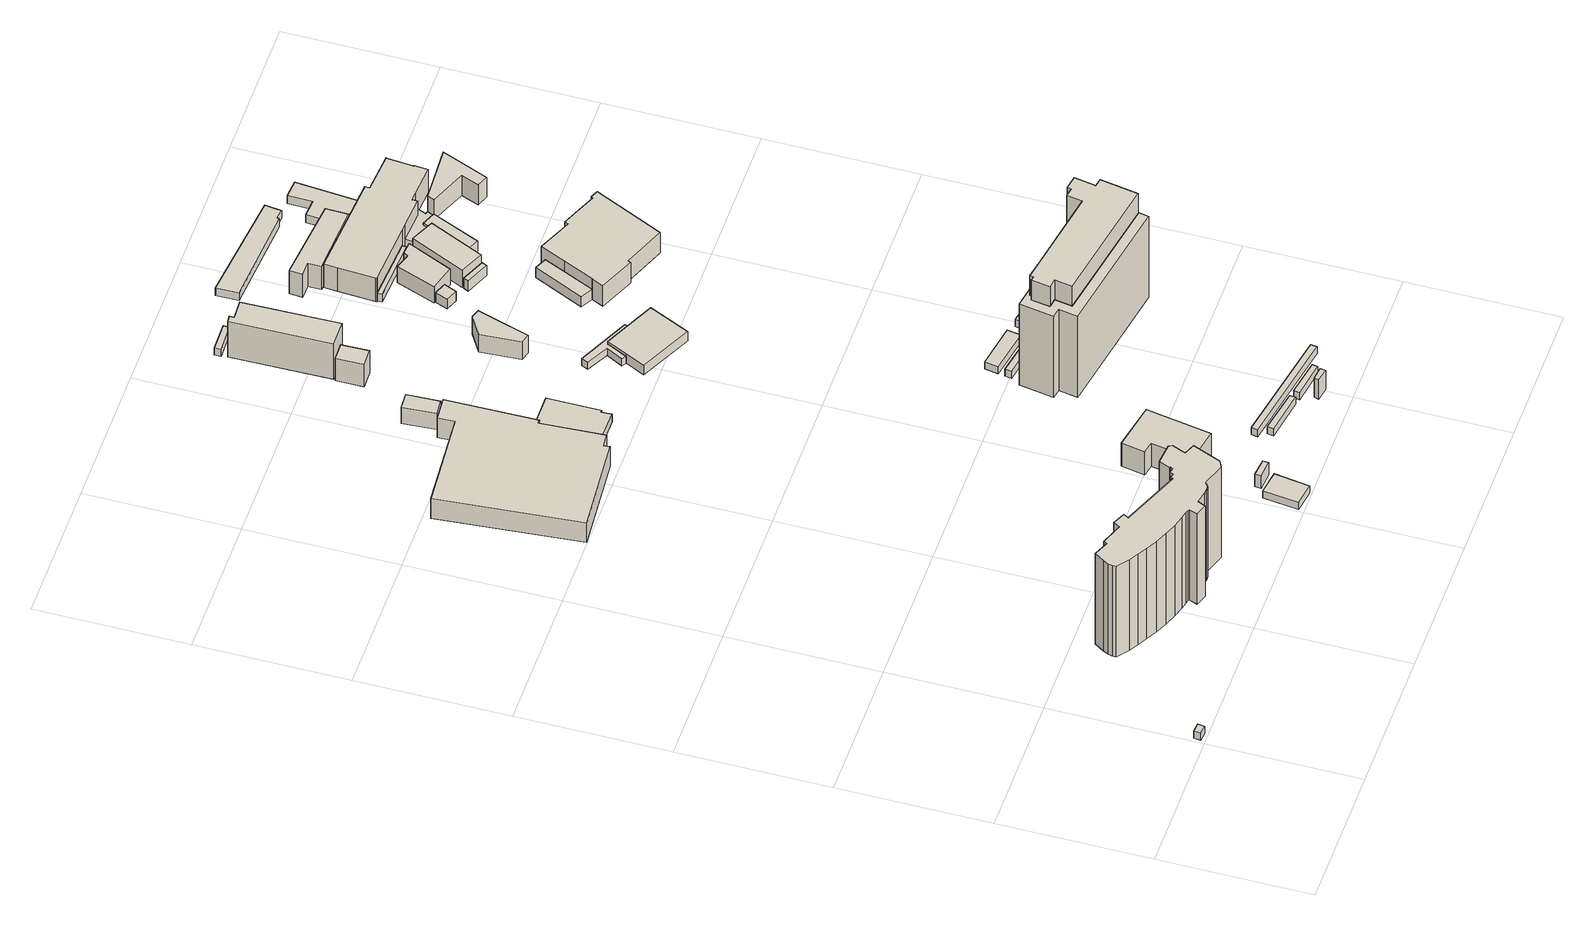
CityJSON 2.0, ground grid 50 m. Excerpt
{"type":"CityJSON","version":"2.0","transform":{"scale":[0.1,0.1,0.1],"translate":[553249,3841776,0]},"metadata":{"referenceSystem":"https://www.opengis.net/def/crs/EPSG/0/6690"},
"CityObjects":{
"building1":{"type":"Building","attributes":{"class":"3001","measuredHeight":3.1,"BuildingDetailAttribute.specifiedBuildingCoverageRate":0.8,"BuildingDetailAttribute.surveyYear":2017,"BuildingRiverFloodingRiskAttribute.description":"1","BuildingRiverFloodingRiskAttribute.rank":"2","BuildingRiverFloodingRiskAttribute.depth":1.82,"BuildingRiverFloodingRiskAttribute.adminType":"1","BuildingRiverFloodingRiskAttribute.scale":"2","BuildingRiverFloodingRiskAttribute.duration":125.63,"BuildingIDAttribute.prefecture":"27","BuildingIDAttribute.city":"27124"},"geometry":[{"type":"Solid","lod":"1","boundaries":[[[[0,1,2,3]],[[2,4,5,3]],[[1,6,4,2]],[[0,7,6,1]],[[3,5,7,0]],[[4,6,7,5]]]]}]},
"building2":{"type":"Building","attributes":{"class":"3002","measuredHeight":38.7,"BuildingDetailAttribute.surveyYear":2017,"BuildingRiverFloodingRiskAttribute.description":"1","BuildingRiverFloodingRiskAttribute.rank":"2","BuildingRiverFloodingRiskAttribute.depth":1.76,"BuildingRiverFloodingRiskAttribute.adminType":"1","BuildingRiverFloodingRiskAttribute.scale":"2","BuildingRiverFloodingRiskAttribute.duration":121.82,"BuildingIDAttribute.prefecture":"27","BuildingIDAttribute.city":"27124"},"geometry":[{"type":"Solid","lod":"1","boundaries":[[[[8,9,10,11,12,13,14,15,16,17,18,19,20,21,22,23,24,25,26,27,28,29,30,31,32,33,34,35,36,37,38,39,40,41,42,43,44,45,46,47,48,49,50,51]],[[50,52,53,51]],[[49,54,52,50]],[[48,55,54,49]],[[47,56,55,48]],[[46,57,56,47]],[[45,58,57,46]],[[44,59,58,45]],[[43,60,59,44]],[[42,61,60,43]],[[41,62,61,42]],[[40,63,62,41]],[[39,64,63,40]],[[38,65,64,39]],[[37,66,65,38]],[[36,67,66,37]],[[35,68,67,36]],[[34,69,68,35]],[[33,70,69,34]],[[32,71,70,33]],[[31,72,71,32]],[[30,73,72,31]],[[29,74,73,30]],[[28,75,74,29]],[[27,76,75,28]],[[26,77,76,27]],[[25,78,77,26]],[[24,79,78,25]],[[23,80,79,24]],[[22,81,80,23]],[[21,82,81,22]],[[20,83,82,21]],[[19,84,83,20]],[[18,85,84,19]],[[17,86,85,18]],[[16,87,86,17]],[[15,88,87,16]],[[14,89,88,15]],[[13,90,89,14]],[[12,91,90,13]],[[11,92,91,12]],[[10,93,92,11]],[[9,94,93,10]],[[8,95,94,9]],[[51,53,95,8]],[[52,54,55,56,57,58,59,60,61,62,63,64,65,66,67,68,69,70,71,72,73,74,75,76,77,78,79,80,81,82,83,84,85,86,87,88,89,90,91,92,93,94,95,53]]]]}]},
"building3":{"type":"Building","attributes":{"計測周辺長":39.16,"1/2500図郭":21,"区名":"鶴見区","町丁目名称":"焼野１丁目","街区番号":8,"class":"3001","usage":"402","storeysAboveGround":1,"BuildingDetailAttribute.buildingRoofEdgeArea":91.79,"BuildingDetailAttribute.buildingStructureType":"610","BuildingDetailAttribute.buildingStructureOrgType":"2","BuildingDetailAttribute.detailedUsage":"1240","BuildingDetailAttribute.specifiedBuildingCoverageRate":0.8,"BuildingDetailAttribute.surveyYear":2017,"BuildingRiverFloodingRiskAttribute.description":"1","BuildingRiverFloodingRiskAttribute.rank":"2","BuildingRiverFloodingRiskAttribute.depth":1.74,"BuildingRiverFloodingRiskAttribute.adminType":"1","BuildingRiverFloodingRiskAttribute.scale":"2","BuildingRiverFloodingRiskAttribute.duration":120.37,"BuildingIDAttribute.prefecture":"27","BuildingIDAttribute.city":"27124"},"geometry":[{"type":"Solid","lod":"1","boundaries":[[[[96,97,98,99]],[[98,100,101,99]],[[97,102,100,98]],[[96,103,102,97]],[[99,101,103,96]],[[100,102,103,101]]]]}]},
"building4":{"type":"Building","attributes":{"class":"3001","measuredHeight":8.4,"BuildingDetailAttribute.surveyYear":2017,"BuildingRiverFloodingRiskAttribute.description":"1","BuildingRiverFloodingRiskAttribute.rank":"2","BuildingRiverFloodingRiskAttribute.depth":2.11,"BuildingRiverFloodingRiskAttribute.adminType":"1","BuildingRiverFloodingRiskAttribute.scale":"2","BuildingRiverFloodingRiskAttribute.duration":142.88,"BuildingIDAttribute.prefecture":"27","BuildingIDAttribute.city":"27124"},"geometry":[{"type":"Solid","lod":"1","boundaries":[[[[104,105,106,107,108,109,110,111,112,113]],[[112,114,115,113]],[[111,116,114,112]],[[110,117,116,111]],[[109,118,117,110]],[[108,119,118,109]],[[107,120,119,108]],[[106,121,120,107]],[[105,122,121,106]],[[104,123,122,105]],[[113,115,123,104]],[[114,116,117,118,119,120,121,122,123,115]]]]}]},
"building5":{"type":"Building","attributes":{"class":"3003","measuredHeight":3.7,"BuildingDetailAttribute.specifiedBuildingCoverageRate":0.8,"BuildingDetailAttribute.surveyYear":2017,"BuildingRiverFloodingRiskAttribute.description":"1","BuildingRiverFloodingRiskAttribute.rank":"2","BuildingRiverFloodingRiskAttribute.depth":1.73,"BuildingRiverFloodingRiskAttribute.adminType":"1","BuildingRiverFloodingRiskAttribute.scale":"2","BuildingRiverFloodingRiskAttribute.duration":119.87,"BuildingIDAttribute.prefecture":"27","BuildingIDAttribute.city":"27124"},"geometry":[{"type":"Solid","lod":"1","boundaries":[[[[124,125,126,127]],[[126,128,129,127]],[[125,130,128,126]],[[124,131,130,125]],[[127,129,131,124]],[[128,130,131,129]]]]}]},
"building6":{"type":"Building","attributes":{"class":"3001","measuredHeight":5.4,"BuildingDetailAttribute.specifiedBuildingCoverageRate":0.8,"BuildingDetailAttribute.surveyYear":2017,"BuildingRiverFloodingRiskAttribute.description":"1","BuildingRiverFloodingRiskAttribute.rank":"2","BuildingRiverFloodingRiskAttribute.depth":1.74,"BuildingRiverFloodingRiskAttribute.adminType":"1","BuildingRiverFloodingRiskAttribute.scale":"2","BuildingRiverFloodingRiskAttribute.duration":120.37,"BuildingIDAttribute.prefecture":"27","BuildingIDAttribute.city":"27124"},"geometry":[{"type":"Solid","lod":"1","boundaries":[[[[132,133,134,135]],[[134,136,137,135]],[[133,138,136,134]],[[132,139,138,133]],[[135,137,139,132]],[[136,138,139,137]]]]}]},
"building7":{"type":"Building","attributes":{"class":"3002","measuredHeight":9.9,"BuildingDetailAttribute.surveyYear":2017,"BuildingRiverFloodingRiskAttribute.description":"1","BuildingRiverFloodingRiskAttribute.rank":"2","BuildingRiverFloodingRiskAttribute.depth":1.73,"BuildingRiverFloodingRiskAttribute.adminType":"1","BuildingRiverFloodingRiskAttribute.scale":"2","BuildingRiverFloodingRiskAttribute.duration":119.87,"BuildingIDAttribute.prefecture":"27","BuildingIDAttribute.city":"27124"},"geometry":[{"type":"Solid","lod":"1","boundaries":[[[[140,141,142,143,144,145]],[[144,146,147,145]],[[143,148,146,144]],[[142,149,148,143]],[[141,150,149,142]],[[140,151,150,141]],[[145,147,151,140]],[[146,148,149,150,151,147]]]]}]},
"building8":{"type":"Building","attributes":{"class":"3001","measuredHeight":3.4,"BuildingDetailAttribute.specifiedBuildingCoverageRate":0.6,"BuildingDetailAttribute.surveyYear":2017,"BuildingRiverFloodingRiskAttribute.description":"1","BuildingRiverFloodingRiskAttribute.rank":"2","BuildingRiverFloodingRiskAttribute.depth":1.92,"BuildingRiverFloodingRiskAttribute.adminType":"1","BuildingRiverFloodingRiskAttribute.scale":"2","BuildingRiverFloodingRiskAttribute.duration":132,"BuildingIDAttribute.prefecture":"27","BuildingIDAttribute.city":"27124"},"geometry":[{"type":"Solid","lod":"1","boundaries":[[[[152,153,154,155,156,157,158,159]],[[158,160,161,159]],[[157,162,160,158]],[[156,163,162,157]],[[155,164,163,156]],[[154,165,164,155]],[[153,166,165,154]],[[152,167,166,153]],[[159,161,167,152]],[[160,162,163,164,165,166,167,161]]]]}]},
"building9":{"type":"Building","attributes":{"計測周辺長":36.56,"1/2500図郭":21,"区名":"鶴見区","町丁目名称":"焼野３丁目","街区番号":1,"class":"3001","usage":"401","measuredHeight":6.9,"storeysAboveGround":2,"BuildingDetailAttribute.buildingRoofEdgeArea":79.02,"BuildingDetailAttribute.buildingStructureType":"601","BuildingDetailAttribute.buildingStructureOrgType":"1","BuildingDetailAttribute.detailedUsage":"1310","BuildingDetailAttribute.specifiedBuildingCoverageRate":0.6,"BuildingDetailAttribute.surveyYear":2017,"BuildingRiverFloodingRiskAttribute.description":"1","BuildingRiverFloodingRiskAttribute.rank":"2","BuildingRiverFloodingRiskAttribute.depth":2.35,"BuildingRiverFloodingRiskAttribute.adminType":"1","BuildingRiverFloodingRiskAttribute.scale":"2","BuildingRiverFloodingRiskAttribute.duration":156.33,"BuildingIDAttribute.prefecture":"27","BuildingIDAttribute.city":"27124"},"geometry":[{"type":"Solid","lod":"1","boundaries":[[[[168,169,170,171]],[[170,172,173,171]],[[169,174,172,170]],[[168,175,174,169]],[[171,173,175,168]],[[172,174,175,173]]]]}]},
"building10":{"type":"Building","attributes":{"class":"3003","BuildingDetailAttribute.specifiedBuildingCoverageRate":0.8,"BuildingDetailAttribute.surveyYear":2017,"BuildingRiverFloodingRiskAttribute.description":"1","BuildingRiverFloodingRiskAttribute.rank":"2","BuildingRiverFloodingRiskAttribute.depth":1.56,"BuildingRiverFloodingRiskAttribute.adminType":"1","BuildingRiverFloodingRiskAttribute.scale":"2","BuildingRiverFloodingRiskAttribute.duration":107.63,"BuildingIDAttribute.prefecture":"27","BuildingIDAttribute.city":"27124"},"geometry":[{"type":"Solid","lod":"1","boundaries":[[[[176,177,178,179]],[[178,180,181,179]],[[177,182,180,178]],[[176,183,182,177]],[[179,181,183,176]],[[180,182,183,181]]]]}]},
"building11":{"type":"Building","attributes":{"class":"3003","BuildingDetailAttribute.specifiedBuildingCoverageRate":0.8,"BuildingDetailAttribute.surveyYear":2017,"BuildingRiverFloodingRiskAttribute.description":"1","BuildingRiverFloodingRiskAttribute.rank":"2","BuildingRiverFloodingRiskAttribute.depth":1.56,"BuildingRiverFloodingRiskAttribute.adminType":"1","BuildingRiverFloodingRiskAttribute.scale":"2","BuildingRiverFloodingRiskAttribute.duration":107.63,"BuildingIDAttribute.prefecture":"27","BuildingIDAttribute.city":"27124"},"geometry":[{"type":"Solid","lod":"1","boundaries":[[[[184,185,186,187]],[[186,188,189,187]],[[185,190,188,186]],[[184,191,190,185]],[[187,189,191,184]],[[188,190,191,189]]]]}]},
"building12":{"type":"Building","attributes":{"class":"3003","measuredHeight":8.2,"BuildingDetailAttribute.specifiedBuildingCoverageRate":0.8,"BuildingDetailAttribute.surveyYear":2017,"BuildingRiverFloodingRiskAttribute.description":"1","BuildingRiverFloodingRiskAttribute.rank":"2","BuildingRiverFloodingRiskAttribute.depth":1.57,"BuildingRiverFloodingRiskAttribute.adminType":"1","BuildingRiverFloodingRiskAttribute.scale":"2","BuildingRiverFloodingRiskAttribute.duration":108.53,"BuildingIDAttribute.prefecture":"27","BuildingIDAttribute.city":"27124"},"geometry":[{"type":"Solid","lod":"1","boundaries":[[[[192,193,194,195]],[[194,196,197,195]],[[193,198,196,194]],[[192,199,198,193]],[[195,197,199,192]],[[196,198,199,197]]]]}]},
"building13":{"type":"Building","attributes":{"class":"3003","BuildingDetailAttribute.specifiedBuildingCoverageRate":0.8,"BuildingDetailAttribute.surveyYear":2017,"BuildingRiverFloodingRiskAttribute.description":"1","BuildingRiverFloodingRiskAttribute.rank":"2","BuildingRiverFloodingRiskAttribute.depth":1.57,"BuildingRiverFloodingRiskAttribute.adminType":"1","BuildingRiverFloodingRiskAttribute.scale":"2","BuildingRiverFloodingRiskAttribute.duration":108.53,"BuildingIDAttribute.prefecture":"27","BuildingIDAttribute.city":"27124"},"geometry":[{"type":"Solid","lod":"1","boundaries":[[[[200,201,202,203]],[[202,204,205,203]],[[201,206,204,202]],[[200,207,206,201]],[[203,205,207,200]],[[204,206,207,205]]]]}]},
"building14":{"type":"Building","attributes":{"計測周辺長":29.15,"1/2500図郭":21,"区名":"鶴見区","町丁目名称":"焼野３丁目","街区番号":2,"class":"3001","usage":"411","measuredHeight":9.5,"storeysAboveGround":3,"BuildingDetailAttribute.buildingRoofEdgeArea":50.07,"BuildingDetailAttribute.buildingStructureType":"601","BuildingDetailAttribute.buildingStructureOrgType":"1","BuildingDetailAttribute.detailedUsage":"1110","BuildingDetailAttribute.specifiedBuildingCoverageRate":0.6,"BuildingDetailAttribute.surveyYear":2017,"BuildingRiverFloodingRiskAttribute.description":"1","BuildingRiverFloodingRiskAttribute.rank":"2","BuildingRiverFloodingRiskAttribute.depth":2.23,"BuildingRiverFloodingRiskAttribute.adminType":"1","BuildingRiverFloodingRiskAttribute.scale":"2","BuildingRiverFloodingRiskAttribute.duration":149.68,"BuildingIDAttribute.prefecture":"27","BuildingIDAttribute.city":"27124"},"geometry":[{"type":"Solid","lod":"1","boundaries":[[[[208,209,210,211]],[[210,212,213,211]],[[209,214,212,210]],[[208,215,214,209]],[[211,213,215,208]],[[212,214,215,213]]]]}]},
"building15":{"type":"Building","attributes":{"class":"3003","BuildingDetailAttribute.specifiedBuildingCoverageRate":0.8,"BuildingDetailAttribute.surveyYear":2017,"BuildingRiverFloodingRiskAttribute.description":"1","BuildingRiverFloodingRiskAttribute.rank":"2","BuildingRiverFloodingRiskAttribute.depth":2.1,"BuildingRiverFloodingRiskAttribute.adminType":"1","BuildingRiverFloodingRiskAttribute.scale":"2","BuildingRiverFloodingRiskAttribute.duration":142.3,"BuildingIDAttribute.prefecture":"27","BuildingIDAttribute.city":"27124"},"geometry":[{"type":"Solid","lod":"1","boundaries":[[[[216,217,218,219]],[[218,220,221,219]],[[217,222,220,218]],[[216,223,222,217]],[[219,221,223,216]],[[220,222,223,221]]]]}]},
"building16":{"type":"Building","attributes":{"class":"3002","measuredHeight":15.1,"BuildingDetailAttribute.specifiedBuildingCoverageRate":0.6,"BuildingDetailAttribute.surveyYear":2017,"BuildingRiverFloodingRiskAttribute.description":"1","BuildingRiverFloodingRiskAttribute.rank":"2","BuildingRiverFloodingRiskAttribute.depth":2.27,"BuildingRiverFloodingRiskAttribute.adminType":"1","BuildingRiverFloodingRiskAttribute.scale":"2","BuildingRiverFloodingRiskAttribute.duration":151.43,"BuildingIDAttribute.prefecture":"27","BuildingIDAttribute.city":"27124"},"geometry":[{"type":"Solid","lod":"1","boundaries":[[[[224,225,226,227,228,229]],[[228,230,231,229]],[[227,232,230,228]],[[226,233,232,227]],[[225,234,233,226]],[[224,235,234,225]],[[229,231,235,224]],[[230,232,233,234,235,231]]]]}]},
"building17":{"type":"Building","attributes":{"class":"3003","BuildingDetailAttribute.specifiedBuildingCoverageRate":0.8,"BuildingDetailAttribute.surveyYear":2017,"BuildingRiverFloodingRiskAttribute.description":"1","BuildingRiverFloodingRiskAttribute.rank":"2","BuildingRiverFloodingRiskAttribute.depth":2.1,"BuildingRiverFloodingRiskAttribute.adminType":"1","BuildingRiverFloodingRiskAttribute.scale":"2","BuildingRiverFloodingRiskAttribute.duration":142.3,"BuildingIDAttribute.prefecture":"27","BuildingIDAttribute.city":"27124"},"geometry":[{"type":"Solid","lod":"1","boundaries":[[[[236,237,238,239]],[[238,240,241,239]],[[237,242,240,238]],[[236,243,242,237]],[[239,241,243,236]],[[240,242,243,241]]]]}]},
"building18":{"type":"Building","attributes":{"class":"3003","BuildingDetailAttribute.specifiedBuildingCoverageRate":0.6,"BuildingDetailAttribute.surveyYear":2017,"BuildingRiverFloodingRiskAttribute.description":"1","BuildingRiverFloodingRiskAttribute.rank":"2","BuildingRiverFloodingRiskAttribute.depth":2.01,"BuildingRiverFloodingRiskAttribute.adminType":"1","BuildingRiverFloodingRiskAttribute.scale":"2","BuildingRiverFloodingRiskAttribute.duration":137.25,"BuildingIDAttribute.prefecture":"27","BuildingIDAttribute.city":"27124"},"geometry":[{"type":"Solid","lod":"1","boundaries":[[[[244,245,246,247,248,249,250,251]],[[250,252,253,251]],[[249,254,252,250]],[[248,255,254,249]],[[247,256,255,248]],[[246,257,256,247]],[[245,258,257,246]],[[244,259,258,245]],[[251,253,259,244]],[[252,254,255,256,257,258,259,253]]]]}]},
"building19":{"type":"Building","attributes":{"class":"3001","BuildingDetailAttribute.specifiedBuildingCoverageRate":0.6,"BuildingDetailAttribute.surveyYear":2017,"BuildingRiverFloodingRiskAttribute.description":"1","BuildingRiverFloodingRiskAttribute.rank":"2","BuildingRiverFloodingRiskAttribute.depth":2.29,"BuildingRiverFloodingRiskAttribute.adminType":"1","BuildingRiverFloodingRiskAttribute.scale":"2","BuildingRiverFloodingRiskAttribute.duration":152.53,"BuildingIDAttribute.prefecture":"27","BuildingIDAttribute.city":"27124"},"geometry":[{"type":"Solid","lod":"1","boundaries":[[[[260,261,262,263]],[[262,264,265,263]],[[261,266,264,262]],[[260,267,266,261]],[[263,265,267,260]],[[264,266,267,265]]]]}]},
"building20":{"type":"Building","attributes":{"計測周辺長":67.5,"1/2500図郭":21,"区名":"鶴見区","町丁目名称":"焼野３丁目","街区番号":1,"class":"3001","usage":"402","measuredHeight":4,"storeysAboveGround":1,"BuildingDetailAttribute.buildingRoofEdgeArea":279.82,"BuildingDetailAttribute.buildingStructureType":"610","BuildingDetailAttribute.buildingStructureOrgType":"2","BuildingDetailAttribute.detailedUsage":"1260","BuildingDetailAttribute.specifiedBuildingCoverageRate":0.6,"BuildingDetailAttribute.surveyYear":2017,"BuildingRiverFloodingRiskAttribute.description":"1","BuildingRiverFloodingRiskAttribute.rank":"2","BuildingRiverFloodingRiskAttribute.depth":1.9,"BuildingRiverFloodingRiskAttribute.adminType":"1","BuildingRiverFloodingRiskAttribute.scale":"2","BuildingRiverFloodingRiskAttribute.duration":130.8,"BuildingIDAttribute.prefecture":"27","BuildingIDAttribute.city":"27124"},"geometry":[{"type":"Solid","lod":"1","boundaries":[[[[268,269,270,271,272,273]],[[272,274,275,273]],[[271,276,274,272]],[[270,277,276,271]],[[269,278,277,270]],[[268,279,278,269]],[[273,275,279,268]],[[274,276,277,278,279,275]]]]}]},
"building21":{"type":"Building","attributes":{"計測周辺長":45.51,"1/2500図郭":21,"区名":"鶴見区","町丁目名称":"焼野３丁目","街区番号":1,"class":"3001","usage":"414","measuredHeight":7.5,"storeysAboveGround":2,"BuildingDetailAttribute.buildingRoofEdgeArea":103.29,"BuildingDetailAttribute.buildingStructureType":"610","BuildingDetailAttribute.buildingStructureOrgType":"2","BuildingDetailAttribute.detailedUsage":"1140","BuildingDetailAttribute.specifiedBuildingCoverageRate":0.6,"BuildingDetailAttribute.surveyYear":2017,"BuildingRiverFloodingRiskAttribute.description":"1","BuildingRiverFloodingRiskAttribute.rank":"2","BuildingRiverFloodingRiskAttribute.depth":2.11,"BuildingRiverFloodingRiskAttribute.adminType":"1","BuildingRiverFloodingRiskAttribute.scale":"2","BuildingRiverFloodingRiskAttribute.duration":142.95,"BuildingIDAttribute.prefecture":"27","BuildingIDAttribute.city":"27124"},"geometry":[{"type":"Solid","lod":"1","boundaries":[[[[280,281,282,283,284]],[[283,285,286,284]],[[282,287,285,283]],[[281,288,287,282]],[[280,289,288,281]],[[284,286,289,280]],[[285,287,288,289,286]]]]}]},
"building22":{"type":"Building","attributes":{"class":"3001","BuildingDetailAttribute.specifiedBuildingCoverageRate":0.6,"BuildingDetailAttribute.surveyYear":2017,"BuildingRiverFloodingRiskAttribute.description":"1","BuildingRiverFloodingRiskAttribute.rank":"2","BuildingRiverFloodingRiskAttribute.depth":2.29,"BuildingRiverFloodingRiskAttribute.adminType":"1","BuildingRiverFloodingRiskAttribute.scale":"2","BuildingRiverFloodingRiskAttribute.duration":152.53,"BuildingIDAttribute.prefecture":"27","BuildingIDAttribute.city":"27124"},"geometry":[{"type":"Solid","lod":"1","boundaries":[[[[290,291,292,293]],[[292,294,295,293]],[[291,296,294,292]],[[290,297,296,291]],[[293,295,297,290]],[[294,296,297,295]]]]}]},
"building23":{"type":"Building","attributes":{"class":"3003","measuredHeight":34.7,"BuildingDetailAttribute.specifiedBuildingCoverageRate":0.8,"BuildingDetailAttribute.surveyYear":2017,"BuildingRiverFloodingRiskAttribute.description":"1","BuildingRiverFloodingRiskAttribute.rank":"2","BuildingRiverFloodingRiskAttribute.depth":2.02,"BuildingRiverFloodingRiskAttribute.adminType":"1","BuildingRiverFloodingRiskAttribute.scale":"2","BuildingRiverFloodingRiskAttribute.duration":137.78,"BuildingIDAttribute.prefecture":"27","BuildingIDAttribute.city":"27124"},"geometry":[{"type":"Solid","lod":"1","boundaries":[[[[298,299,300,301,302,303,304,305,306,307,308,309,310,311,312]],[[311,313,314,312]],[[310,315,313,311]],[[309,316,315,310]],[[308,317,316,309]],[[307,318,317,308]],[[306,319,318,307]],[[305,320,319,306]],[[304,321,320,305]],[[303,322,321,304]],[[302,323,322,303]],[[301,324,323,302]],[[300,325,324,301]],[[299,326,325,300]],[[298,327,326,299]],[[312,314,327,298]],[[313,315,316,317,318,319,320,321,322,323,324,325,326,327,314]]]]}]},
"building24":{"type":"Building","attributes":{"計測周辺長":133.09,"1/2500図郭":21,"区名":"鶴見区","町丁目名称":"焼野１丁目","街区番号":1,"class":"3002","usage":"412","measuredHeight":43.1,"storeysAboveGround":13,"BuildingDetailAttribute.buildingRoofEdgeArea":646.96,"BuildingDetailAttribute.buildingStructureType":"603","BuildingDetailAttribute.buildingStructureOrgType":"3","BuildingDetailAttribute.detailedUsage":"1130","BuildingDetailAttribute.specifiedBuildingCoverageRate":0.8,"BuildingDetailAttribute.surveyYear":2017,"BuildingRiverFloodingRiskAttribute.description":"1","BuildingRiverFloodingRiskAttribute.rank":"2","BuildingRiverFloodingRiskAttribute.depth":1.99,"BuildingRiverFloodingRiskAttribute.adminType":"1","BuildingRiverFloodingRiskAttribute.scale":"2","BuildingRiverFloodingRiskAttribute.duration":136.08,"BuildingIDAttribute.prefecture":"27","BuildingIDAttribute.city":"27124"},"geometry":[{"type":"Solid","lod":"1","boundaries":[[[[311,328,329,330,331,332,333,334,303,302,301,300,299,298,312]],[[298,335,336,312]],[[299,337,335,298]],[[300,338,337,299]],[[301,339,338,300]],[[302,340,339,301]],[[303,341,340,302]],[[334,342,341,303]],[[333,343,342,334]],[[332,344,343,333]],[[331,345,344,332]],[[330,346,345,331]],[[329,347,346,330]],[[328,348,347,329]],[[311,349,348,328]],[[312,336,349,311]],[[335,337,338,339,340,341,342,343,344,345,346,347,348,349,336]]]]}]},
"building25":{"type":"Building","attributes":{"class":"3003","BuildingDetailAttribute.specifiedBuildingCoverageRate":0.8,"BuildingDetailAttribute.surveyYear":2017,"BuildingRiverFloodingRiskAttribute.description":"1","BuildingRiverFloodingRiskAttribute.rank":"2","BuildingRiverFloodingRiskAttribute.depth":2.12,"BuildingRiverFloodingRiskAttribute.adminType":"1","BuildingRiverFloodingRiskAttribute.scale":"2","BuildingRiverFloodingRiskAttribute.duration":143.42,"BuildingIDAttribute.prefecture":"27","BuildingIDAttribute.city":"27124"},"geometry":[{"type":"Solid","lod":"1","boundaries":[[[[350,351,352,353]],[[352,354,355,353]],[[351,356,354,352]],[[350,357,356,351]],[[353,355,357,350]],[[354,356,357,355]]]]}]},
"building26":{"type":"Building","attributes":{"class":"3003","BuildingDetailAttribute.specifiedBuildingCoverageRate":0.8,"BuildingDetailAttribute.surveyYear":2017,"BuildingRiverFloodingRiskAttribute.description":"1","BuildingRiverFloodingRiskAttribute.rank":"2","BuildingRiverFloodingRiskAttribute.depth":2.12,"BuildingRiverFloodingRiskAttribute.adminType":"1","BuildingRiverFloodingRiskAttribute.scale":"2","BuildingRiverFloodingRiskAttribute.duration":143.42,"BuildingIDAttribute.prefecture":"27","BuildingIDAttribute.city":"27124"},"geometry":[{"type":"Solid","lod":"1","boundaries":[[[[358,359,360,361]],[[360,362,363,361]],[[359,364,362,360]],[[358,365,364,359]],[[361,363,365,358]],[[362,364,365,363]]]]}]},
"building27":{"type":"Building","attributes":{"計測周辺長":17.45,"1/2500図郭":21,"区名":"鶴見区","町丁目名称":"焼野３丁目","街区番号":2,"class":"3003","usage":"441","measuredHeight":4.1,"storeysAboveGround":1,"BuildingDetailAttribute.buildingRoofEdgeArea":19.01,"BuildingDetailAttribute.buildingStructureType":"610","BuildingDetailAttribute.buildingStructureOrgType":"2","BuildingDetailAttribute.detailedUsage":"1424","BuildingDetailAttribute.specifiedBuildingCoverageRate":0.6,"BuildingDetailAttribute.surveyYear":2017,"BuildingRiverFloodingRiskAttribute.description":"1","BuildingRiverFloodingRiskAttribute.rank":"2","BuildingRiverFloodingRiskAttribute.depth":2.33,"BuildingRiverFloodingRiskAttribute.adminType":"1","BuildingRiverFloodingRiskAttribute.scale":"2","BuildingRiverFloodingRiskAttribute.duration":155.2,"BuildingIDAttribute.prefecture":"27","BuildingIDAttribute.city":"27124"},"geometry":[{"type":"Solid","lod":"1","boundaries":[[[[366,367,368,369]],[[368,370,371,369]],[[367,372,370,368]],[[366,373,372,367]],[[369,371,373,366]],[[370,372,373,371]]]]}]},
"building28":{"type":"Building","attributes":{"計測周辺長":45.71,"1/2500図郭":21,"区名":"鶴見区","町丁目名称":"焼野３丁目","街区番号":1,"class":"3003","usage":"441","measuredHeight":4.3,"storeysAboveGround":1,"BuildingDetailAttribute.buildingRoofEdgeArea":81.61,"BuildingDetailAttribute.buildingStructureType":"610","BuildingDetailAttribute.buildingStructureOrgType":"2","BuildingDetailAttribute.detailedUsage":"1510","BuildingDetailAttribute.specifiedBuildingCoverageRate":0.6,"BuildingDetailAttribute.surveyYear":2017,"BuildingRiverFloodingRiskAttribute.description":"1","BuildingRiverFloodingRiskAttribute.rank":"2","BuildingRiverFloodingRiskAttribute.depth":2.18,"BuildingRiverFloodingRiskAttribute.adminType":"1","BuildingRiverFloodingRiskAttribute.scale":"2","BuildingRiverFloodingRiskAttribute.duration":146.78,"BuildingIDAttribute.prefecture":"27","BuildingIDAttribute.city":"27124"},"geometry":[{"type":"Solid","lod":"1","boundaries":[[[[374,375,376,377,378]],[[377,379,380,378]],[[376,381,379,377]],[[375,382,381,376]],[[374,383,382,375]],[[378,380,383,374]],[[379,381,382,383,380]]]]}]},
"building29":{"type":"Building","attributes":{"計測周辺長":64.39,"1/2500図郭":21,"区名":"鶴見区","町丁目名称":"焼野３丁目","街区番号":2,"class":"3003","usage":"441","measuredHeight":4.4,"storeysAboveGround":2,"BuildingDetailAttribute.buildingRoofEdgeArea":204.56,"BuildingDetailAttribute.buildingStructureType":"610","BuildingDetailAttribute.buildingStructureOrgType":"2","BuildingDetailAttribute.detailedUsage":"1510","BuildingDetailAttribute.specifiedBuildingCoverageRate":0.6,"BuildingDetailAttribute.surveyYear":2017,"BuildingRiverFloodingRiskAttribute.description":"1","BuildingRiverFloodingRiskAttribute.rank":"2","BuildingRiverFloodingRiskAttribute.depth":1.97,"BuildingRiverFloodingRiskAttribute.adminType":"1","BuildingRiverFloodingRiskAttribute.scale":"2","BuildingRiverFloodingRiskAttribute.duration":134.97,"BuildingIDAttribute.prefecture":"27","BuildingIDAttribute.city":"27124"},"geometry":[{"type":"Solid","lod":"1","boundaries":[[[[384,385,386,387]],[[386,388,389,387]],[[385,390,388,386]],[[384,391,390,385]],[[387,389,391,384]],[[388,390,391,389]]]]}]},
"building30":{"type":"Building","attributes":{"計測周辺長":48.38,"1/2500図郭":21,"区名":"鶴見区","町丁目名称":"焼野３丁目","街区番号":2,"class":"3001","usage":"441","measuredHeight":6.9,"storeysAboveGround":1,"BuildingDetailAttribute.buildingRoofEdgeArea":103.96,"BuildingDetailAttribute.buildingStructureType":"610","BuildingDetailAttribute.buildingStructureOrgType":"2","BuildingDetailAttribute.detailedUsage":"1424","BuildingDetailAttribute.specifiedBuildingCoverageRate":0.6,"BuildingDetailAttribute.surveyYear":2017,"BuildingRiverFloodingRiskAttribute.description":"1","BuildingRiverFloodingRiskAttribute.rank":"2","BuildingRiverFloodingRiskAttribute.depth":2.33,"BuildingRiverFloodingRiskAttribute.adminType":"1","BuildingRiverFloodingRiskAttribute.scale":"2","BuildingRiverFloodingRiskAttribute.duration":155.2,"BuildingIDAttribute.prefecture":"27","BuildingIDAttribute.city":"27124"},"geometry":[{"type":"Solid","lod":"1","boundaries":[[[[392,393,394,395,396,397]],[[396,398,399,397]],[[395,400,398,396]],[[394,401,400,395]],[[393,402,401,394]],[[392,403,402,393]],[[397,399,403,392]],[[398,400,401,402,403,399]]]]}]},
"building31":{"type":"Building","attributes":{"class":"3003","measuredHeight":3.5,"BuildingDetailAttribute.surveyYear":2017,"BuildingRiverFloodingRiskAttribute.description":"1","BuildingRiverFloodingRiskAttribute.rank":"2","BuildingRiverFloodingRiskAttribute.depth":2.25,"BuildingRiverFloodingRiskAttribute.adminType":"1","BuildingRiverFloodingRiskAttribute.scale":"2","BuildingRiverFloodingRiskAttribute.duration":150.8,"BuildingIDAttribute.prefecture":"27","BuildingIDAttribute.city":"27124"},"geometry":[{"type":"Solid","lod":"1","boundaries":[[[[404,405,406,407]],[[406,408,409,407]],[[405,410,408,406]],[[404,411,410,405]],[[407,409,411,404]],[[408,410,411,409]]]]}]},
"building32":{"type":"Building","attributes":{"class":"3001","measuredHeight":9.9,"BuildingDetailAttribute.surveyYear":2017,"BuildingRiverFloodingRiskAttribute.description":"1","BuildingRiverFloodingRiskAttribute.rank":"2","BuildingRiverFloodingRiskAttribute.depth":2.35,"BuildingRiverFloodingRiskAttribute.adminType":"1","BuildingRiverFloodingRiskAttribute.scale":"2","BuildingRiverFloodingRiskAttribute.duration":155.83,"BuildingIDAttribute.prefecture":"27","BuildingIDAttribute.city":"27124"},"geometry":[{"type":"Solid","lod":"1","boundaries":[[[[412,413,414,415,416,417]],[[416,418,419,417]],[[415,420,418,416]],[[414,421,420,415]],[[413,422,421,414]],[[412,423,422,413]],[[417,419,423,412]],[[418,420,421,422,423,419]]]]}]},
"building33":{"type":"Building","attributes":{"計測周辺長":64.39,"1/2500図郭":21,"区名":"鶴見区","町丁目名称":"焼野３丁目","街区番号":2,"class":"3002","usage":"441","measuredHeight":7.3,"storeysAboveGround":2,"BuildingDetailAttribute.buildingRoofEdgeArea":204.56,"BuildingDetailAttribute.buildingStructureType":"610","BuildingDetailAttribute.buildingStructureOrgType":"2","BuildingDetailAttribute.detailedUsage":"1510","BuildingDetailAttribute.specifiedBuildingCoverageRate":0.6,"BuildingDetailAttribute.surveyYear":2017,"BuildingRiverFloodingRiskAttribute.description":"1","BuildingRiverFloodingRiskAttribute.rank":"2","BuildingRiverFloodingRiskAttribute.depth":1.97,"BuildingRiverFloodingRiskAttribute.adminType":"1","BuildingRiverFloodingRiskAttribute.scale":"2","BuildingRiverFloodingRiskAttribute.duration":134.97,"BuildingIDAttribute.prefecture":"27","BuildingIDAttribute.city":"27124"},"geometry":[{"type":"Solid","lod":"1","boundaries":[[[[424,425,426,427]],[[426,428,429,427]],[[425,430,428,426]],[[424,431,430,425]],[[427,429,431,424]],[[428,430,431,429]]]]}]},
"building34":{"type":"Building","attributes":{"計測周辺長":108.69,"1/2500図郭":21,"区名":"鶴見区","町丁目名称":"焼野３丁目","街区番号":1,"class":"3001","usage":"441","measuredHeight":8.8,"storeysAboveGround":2,"BuildingDetailAttribute.buildingRoofEdgeArea":689.88,"BuildingDetailAttribute.buildingStructureType":"610","BuildingDetailAttribute.buildingStructureOrgType":"2","BuildingDetailAttribute.detailedUsage":"1510","BuildingDetailAttribute.specifiedBuildingCoverageRate":0.6,"BuildingDetailAttribute.surveyYear":2017,"BuildingRiverFloodingRiskAttribute.description":"1","BuildingRiverFloodingRiskAttribute.rank":"2","BuildingRiverFloodingRiskAttribute.depth":2.15,"BuildingRiverFloodingRiskAttribute.adminType":"1","BuildingRiverFloodingRiskAttribute.scale":"2","BuildingRiverFloodingRiskAttribute.duration":145.12,"BuildingIDAttribute.prefecture":"27","BuildingIDAttribute.city":"27124"},"geometry":[{"type":"Solid","lod":"1","boundaries":[[[[432,433,434,435,436,437,438,439,440,441,442,443,444]],[[443,445,446,444]],[[442,447,445,443]],[[441,448,447,442]],[[440,449,448,441]],[[439,450,449,440]],[[438,451,450,439]],[[437,452,451,438]],[[436,453,452,437]],[[435,454,453,436]],[[434,455,454,435]],[[433,456,455,434]],[[432,457,456,433]],[[444,446,457,432]],[[445,447,448,449,450,451,452,453,454,455,456,457,446]]]]}]},
"building35":{"type":"Building","attributes":{"計測周辺長":86.91,"1/2500図郭":21,"区名":"鶴見区","町丁目名称":"焼野３丁目","街区番号":2,"class":"3001","usage":"441","measuredHeight":3.4,"storeysAboveGround":1,"BuildingDetailAttribute.buildingRoofEdgeArea":242.09,"BuildingDetailAttribute.buildingStructureType":"610","BuildingDetailAttribute.buildingStructureOrgType":"2","BuildingDetailAttribute.detailedUsage":"1510","BuildingDetailAttribute.specifiedBuildingCoverageRate":0.6,"BuildingDetailAttribute.surveyYear":2017,"BuildingRiverFloodingRiskAttribute.description":"1","BuildingRiverFloodingRiskAttribute.rank":"2","BuildingRiverFloodingRiskAttribute.depth":2.3,"BuildingRiverFloodingRiskAttribute.adminType":"1","BuildingRiverFloodingRiskAttribute.scale":"2","BuildingRiverFloodingRiskAttribute.duration":153.07,"BuildingIDAttribute.prefecture":"27","BuildingIDAttribute.city":"27124"},"geometry":[{"type":"Solid","lod":"1","boundaries":[[[[458,459,460,461,462,463]],[[462,464,465,463]],[[461,466,464,462]],[[460,467,466,461]],[[459,468,467,460]],[[458,469,468,459]],[[463,465,469,458]],[[464,466,467,468,469,465]]]]}]},
"building36":{"type":"Building","attributes":{"計測周辺長":42.78,"1/2500図郭":21,"区名":"鶴見区","町丁目名称":"焼野３丁目","街区番号":2,"class":"3003","usage":"441","measuredHeight":4.6,"storeysAboveGround":1,"BuildingDetailAttribute.buildingRoofEdgeArea":69.96,"BuildingDetailAttribute.buildingStructureType":"610","BuildingDetailAttribute.buildingStructureOrgType":"2","BuildingDetailAttribute.detailedUsage":"1510","BuildingDetailAttribute.specifiedBuildingCoverageRate":0.6,"BuildingDetailAttribute.surveyYear":2017,"BuildingRiverFloodingRiskAttribute.description":"1","BuildingRiverFloodingRiskAttribute.rank":"2","BuildingRiverFloodingRiskAttribute.depth":1.97,"BuildingRiverFloodingRiskAttribute.adminType":"1","BuildingRiverFloodingRiskAttribute.scale":"2","BuildingRiverFloodingRiskAttribute.duration":134.97,"BuildingIDAttribute.prefecture":"27","BuildingIDAttribute.city":"27124"},"geometry":[{"type":"Solid","lod":"1","boundaries":[[[[470,471,472,473,474]],[[473,475,476,474]],[[472,477,475,473]],[[471,478,477,472]],[[470,479,478,471]],[[474,476,479,470]],[[475,477,478,479,476]]]]}]},
"building37":{"type":"Building","attributes":{"class":"3001","measuredHeight":9.9,"BuildingDetailAttribute.surveyYear":2017,"BuildingRiverFloodingRiskAttribute.description":"1","BuildingRiverFloodingRiskAttribute.rank":"2","BuildingRiverFloodingRiskAttribute.depth":2.12,"BuildingRiverFloodingRiskAttribute.adminType":"1","BuildingRiverFloodingRiskAttribute.scale":"2","BuildingRiverFloodingRiskAttribute.duration":143.63,"BuildingIDAttribute.prefecture":"27","BuildingIDAttribute.city":"27124"},"geometry":[{"type":"Solid","lod":"1","boundaries":[[[[480,481,482,483,484,485,486,487,488,489,490,491,492,493,494,495,496,497]],[[496,498,499,497]],[[495,500,498,496]],[[494,501,500,495]],[[493,502,501,494]],[[492,503,502,493]],[[491,504,503,492]],[[490,505,504,491]],[[489,506,505,490]],[[488,507,506,489]],[[487,508,507,488]],[[486,509,508,487]],[[485,510,509,486]],[[484,511,510,485]],[[483,512,511,484]],[[482,513,512,483]],[[481,514,513,482]],[[480,515,514,481]],[[497,499,515,480]],[[498,500,501,502,503,504,505,506,507,508,509,510,511,512,513,514,515,499]]]]}]},
"building38":{"type":"Building","attributes":{"class":"3003","measuredHeight":4,"BuildingDetailAttribute.specifiedBuildingCoverageRate":0.6,"BuildingDetailAttribute.surveyYear":2017,"BuildingRiverFloodingRiskAttribute.description":"1","BuildingRiverFloodingRiskAttribute.rank":"2","BuildingRiverFloodingRiskAttribute.depth":2.12,"BuildingRiverFloodingRiskAttribute.adminType":"1","BuildingRiverFloodingRiskAttribute.scale":"2","BuildingRiverFloodingRiskAttribute.duration":143.63,"BuildingIDAttribute.prefecture":"27","BuildingIDAttribute.city":"27124"},"geometry":[{"type":"Solid","lod":"1","boundaries":[[[[516,517,518,519,520,521,522,523,524,525]],[[524,526,527,525]],[[523,528,526,524]],[[522,529,528,523]],[[521,530,529,522]],[[520,531,530,521]],[[519,532,531,520]],[[518,533,532,519]],[[517,534,533,518]],[[516,535,534,517]],[[525,527,535,516]],[[526,528,529,530,531,532,533,534,535,527]]]]}]},
"building39":{"type":"Building","attributes":{"計測周辺長":54.92,"1/2500図郭":21,"区名":"鶴見区","町丁目名称":"焼野３丁目","街区番号":2,"class":"3001","usage":"441","measuredHeight":3.4,"storeysAboveGround":1,"BuildingDetailAttribute.buildingRoofEdgeArea":135.72,"BuildingDetailAttribute.buildingStructureType":"610","BuildingDetailAttribute.buildingStructureOrgType":"2","BuildingDetailAttribute.detailedUsage":"1424","BuildingDetailAttribute.specifiedBuildingCoverageRate":0.6,"BuildingDetailAttribute.surveyYear":2017,"BuildingRiverFloodingRiskAttribute.description":"1","BuildingRiverFloodingRiskAttribute.rank":"2","BuildingRiverFloodingRiskAttribute.depth":2.41,"BuildingRiverFloodingRiskAttribute.adminType":"1","BuildingRiverFloodingRiskAttribute.scale":"2","BuildingRiverFloodingRiskAttribute.duration":159.13,"BuildingIDAttribute.prefecture":"27","BuildingIDAttribute.city":"27124"},"geometry":[{"type":"Solid","lod":"1","boundaries":[[[[536,537,538,539,540,541]],[[540,542,543,541]],[[539,544,542,540]],[[538,545,544,539]],[[537,546,545,538]],[[536,547,546,537]],[[541,543,547,536]],[[542,544,545,546,547,543]]]]}]},
"building40":{"type":"Building","attributes":{"計測周辺長":63.71,"1/2500図郭":21,"区名":"鶴見区","町丁目名称":"焼野３丁目","街区番号":2,"class":"3001","usage":"431","measuredHeight":8.5,"storeysAboveGround":2,"BuildingDetailAttribute.buildingRoofEdgeArea":156.18,"BuildingDetailAttribute.buildingStructureType":"610","BuildingDetailAttribute.buildingStructureOrgType":"2","BuildingDetailAttribute.detailedUsage":"1720","BuildingDetailAttribute.specifiedBuildingCoverageRate":0.6,"BuildingDetailAttribute.surveyYear":2017,"BuildingRiverFloodingRiskAttribute.description":"1","BuildingRiverFloodingRiskAttribute.rank":"2","BuildingRiverFloodingRiskAttribute.depth":2.23,"BuildingRiverFloodingRiskAttribute.adminType":"1","BuildingRiverFloodingRiskAttribute.scale":"2","BuildingRiverFloodingRiskAttribute.duration":149.13,"BuildingIDAttribute.prefecture":"27","BuildingIDAttribute.city":"27124"},"geometry":[{"type":"Solid","lod":"1","boundaries":[[[[548,549,550,551,552,553]],[[552,554,555,553]],[[551,556,554,552]],[[550,557,556,551]],[[549,558,557,550]],[[548,559,558,549]],[[553,555,559,548]],[[554,556,557,558,559,555]]]]}]}
},
"vertices":[
[7,13,15],[9,36,15],[40,34,15],[37,10,15],[40,34,46],[37,10,46],[9,36,46],[7,13,46],
[676,307,15],[683,319,15],[698,315,15],[702,324,15],[700,327,15],[714,362,15],[785,355,15],[790,344,15],[772,299,15],[808,284,15],[770,191,15],[746,179,15],[672,204,15],[667,201,15],[658,194,15],[646,193,15],[631,194,15],[591,202,15],[579,177,15],[541,190,15],[550,217,15],[545,220,15],[534,223,15],[511,229,15],[474,240,15],[434,255,15],[395,273,15],[358,292,15],[328,309,15],[299,327,15],[262,356,15],[262,368,15],[265,383,15],[274,400,15],[295,432,15],[344,411,15],[351,422,15],[421,396,15],[434,417,15],[475,398,15],[466,381,15],[659,302,15],[664,310,15],[666,310,15],[664,310,402],[666,310,402],[659,302,402],[466,381,402],[475,398,402],[434,417,402],[421,396,402],[351,422,402],[344,411,402],[295,432,402],[274,400,402],[265,383,402],[262,368,402],[262,356,402],[299,327,402],[328,309,402],[358,292,402],[395,273,402],[434,255,402],[474,240,402],[511,229,402],[534,223,402],[545,220,402],[550,217,402],[541,190,402],[579,177,402],[591,202,402],[631,194,402],[646,193,402],[658,194,402],[667,201,402],[672,204,402],[746,179,402],[770,191,402],[808,284,402],[772,299,402],[790,344,402],[785,355,402],[714,362,402],[700,327,402],[702,324,402],[698,315,402],[683,319,402],[676,307,402],
[1003,17,16],[1018,134,16],[1096,122,16],[1079,6,16],[1096,122,46],[1079,6,46],[1018,134,46],[1003,17,46],
[210,2475,11],[537,2501,11],[534,2556,11],[613,2562,11],[616,2263,11],[604,2263,11],[616,2053,11],[572,2049,11],[574,2029,11],[252,2003,11],[574,2029,95],[252,2003,95],[572,2049,95],[616,2053,95],[604,2263,95],[616,2263,95],[613,2562,95],[534,2556,95],[537,2501,95],[210,2475,95],
[966,337,15],[969,381,15],[1019,376,15],[1014,332,15],[1019,376,52],[1014,332,52],[969,381,52],[966,337,52],
[1052,149,18],[1054,169,18],[1113,163,18],[1111,143,18],[1113,163,72],[1111,143,72],[1054,169,72],[1052,149,72],
[1021,351,16],[1044,489,16],[1004,496,16],[1019,574,16],[1174,545,16],[1136,330,16],[1174,545,115],[1136,330,115],[1019,574,115],[1004,496,115],[1044,489,115],[1021,351,115],
[641,2077,15],[641,2275,15],[659,2275,15],[659,2285,15],[753,2285,15],[753,2111,15],[746,2111,15],[747,2077,15],[746,2111,48],[747,2077,48],[753,2111,48],[753,2285,48],[659,2285,48],[659,2275,48],[641,2275,48],[641,2077,48],
[559,2676,11],[614,2679,11],[618,2570,11],[566,2566,11],[618,2570,80],[566,2566,80],[614,2679,80],[559,2676,80],
[1270,177,18],[1274,199,18],[1417,173,18],[1416,153,18],[1417,173,48],[1416,153,48],[1274,199,48],[1270,177,48],
[1254,222,17],[1258,243,17],[1637,176,17],[1635,154,17],[1637,176,47],[1635,154,47],[1258,243,47],[1254,222,47],
[1459,110,18],[1502,104,18],[1499,86,18],[1455,94,18],[1499,86,101],[1455,94,101],[1502,104,101],[1459,110,101],
[1436,147,18],[1440,168,18],[1559,147,18],[1556,128,18],[1559,147,48],[1556,128,48],[1440,168,48],[1436,147,48],
[670,2916,11],[729,2917,11],[731,2827,11],[671,2826,11],[731,2827,106],[671,2826,106],[729,2917,106],[670,2916,106],
[1271,994,13],[1275,1016,13],[1419,990,13],[1415,969,13],[1419,990,43],[1415,969,43],[1275,1016,43],[1271,994,43],
[670,3251,10],[692,3252,10],[692,3237,10],[757,3240,10],[763,2923,10],[675,2921,10],[763,2923,162],[675,2921,162],[757,3240,162],[692,3237,162],[692,3252,162],[670,3251,162],
[1278,1038,13],[1286,1083,13],[1432,1058,13],[1424,1012,13],[1432,1058,43],[1424,1012,43],[1286,1083,43],[1278,1038,43],
[978,2118,13],[1007,2173,13],[935,2211,13],[944,2232,13],[1117,2151,13],[1110,2136,13],[1025,2176,13],[992,2109,13],[1025,2176,43],[992,2109,43],[1110,2136,43],[1117,2151,43],[944,2232,43],[935,2211,43],[1007,2173,43],[978,2118,43],
[666,3291,10],[762,3293,10],[762,3272,10],[666,3270,10],[762,3272,40],[666,3270,40],[762,3293,40],[666,3291,40],
[1025,2176,14],[1110,2136,14],[1196,2095,14],[1134,1961,14],[961,2045,14],[992,2109,14],[961,2045,54],[992,2109,54],[1134,1961,54],[1196,2095,54],[1110,2136,54],[1025,2176,54],
[918,2410,10],[910,2543,10],[976,2583,10],[1004,2573,10],[950,2400,10],[1004,2573,85],[950,2400,85],[976,2583,85],[910,2543,85],[918,2410,85],
[698,3259,10],[759,3261,10],[760,3243,10],[699,3241,10],[760,3243,40],[699,3241,40],[759,3261,40],[698,3259,40],
[1295,933,13],[1280,936,13],[1270,874,13],[1301,869,13],[1291,811,13],[1716,737,13],[1719,737,13],[1713,704,13],[1255,783,13],[1265,846,13],[1233,851,13],[1253,965,13],[1369,945,13],[1367,933,13],[1297,945,13],[1367,933,360],[1297,945,360],[1369,945,360],[1253,965,360],[1233,851,360],[1265,846,360],[1255,783,360],[1713,704,360],[1719,737,360],[1716,737,360],[1291,811,360],[1301,869,360],[1270,874,360],[1280,936,360],[1295,933,360],
[1637,887,13],[1646,939,13],[1675,933,13],[1678,947,13],[1723,939,13],[1711,868,13],[1738,863,13],[1295,933,444],[1297,945,444],[1280,936,444],[1270,874,444],[1301,869,444],[1291,811,444],[1716,737,444],[1738,863,444],[1711,868,444],[1723,939,444],[1678,947,444],[1675,933,444],[1646,939,444],[1637,887,444],[1367,933,444],
[1467,959,13],[1470,981,13],[1591,960,13],[1589,937,13],[1591,960,43],[1589,937,43],[1470,981,43],[1467,959,43],
[1474,1003,12],[1481,1048,12],[1603,1028,12],[1596,982,12],[1603,1028,42],[1596,982,42],[1481,1048,42],[1474,1003,42],
[1051,2685,12],[1067,2726,12],[1107,2710,12],[1090,2669,12],[1107,2710,53],[1090,2669,53],[1067,2726,53],[1051,2685,53],
[1216,2283,12],[1176,2305,12],[1253,2471,12],[1292,2453,12],[1262,2385,12],[1292,2453,55],[1262,2385,55],[1253,2471,55],[1176,2305,55],[1216,2283,55],
[1138,2646,13],[1146,2662,13],[1223,2629,13],[1216,2612,13],[1223,2629,57],[1216,2612,57],[1146,2662,57],[1138,2646,57],
[1062,2729,12],[1111,2859,12],[1161,2842,12],[1171,2857,12],[1213,2853,12],[1147,2705,12],[1213,2853,81],[1147,2705,81],[1171,2857,81],[1161,2842,81],[1111,2859,81],[1062,2729,81],
[1229,2865,12],[1020,2878,12],[1021,2893,12],[1230,2880,12],[1021,2893,46],[1230,2880,46],[1020,2878,46],[1229,2865,46],
[1019,3066,10],[1018,3108,10],[971,3110,10],[975,3153,10],[1251,3126,10],[1249,3053,10],[1251,3126,109],[1249,3053,109],[975,3153,109],[971,3110,109],[1018,3108,109],[1019,3066,109],
[1147,2668,13],[1230,2848,13],[1307,2812,13],[1225,2632,13],[1307,2812,87],[1225,2632,87],[1230,2848,87],[1147,2668,87],
[1217,2283,11],[1262,2385,11],[1300,2469,11],[1413,2420,11],[1418,2432,11],[1538,2381,11],[1541,2387,11],[1566,2376,11],[1460,2148,11],[1320,2204,11],[1315,2194,11],[1199,2245,11],[1216,2283,11],[1199,2245,99],[1216,2283,99],[1315,2194,99],[1320,2204,99],[1460,2148,99],[1566,2376,99],[1541,2387,99],[1538,2381,99],[1418,2432,99],[1413,2420,99],[1300,2469,99],[1262,2385,99],[1217,2283,99],
[902,3287,10],[901,3360,10],[1271,3321,10],[1264,3266,10],[1232,3270,10],[1229,3263,10],[1232,3270,44],[1229,3263,44],[1264,3266,44],[1271,3321,44],[901,3360,44],[902,3287,44],
[1325,2844,14],[1371,2825,14],[1302,2667,14],[1260,2685,14],[1313,2816,14],[1260,2685,59],[1313,2816,59],[1302,2667,59],[1371,2825,59],[1325,2844,59],
[1029,3063,10],[1372,3040,10],[1371,3025,10],[1504,3015,10],[1504,3014,10],[1503,3014,10],[1496,2926,10],[1498,2926,10],[1495,2881,10],[1387,2888,10],[1362,2890,10],[1361,2872,10],[1253,2879,10],[1230,2880,10],[1021,2893,10],[1019,2893,10],[1019,2899,10],[1026,3017,10],[1019,2899,110],[1026,3017,110],[1019,2893,110],[1021,2893,110],[1230,2880,110],[1253,2879,110],[1361,2872,110],[1362,2890,110],[1387,2888,110],[1495,2881,110],[1498,2926,110],[1496,2926,110],[1503,3014,110],[1504,3014,110],[1504,3015,110],[1371,3025,110],[1372,3040,110],[1029,3063,110],
[1372,2851,13],[1381,2847,13],[1371,2825,13],[1325,2844,13],[1313,2816,13],[1249,2844,13],[1253,2879,13],[1361,2872,13],[1362,2890,13],[1387,2888,13],[1362,2890,52],[1387,2888,52],[1361,2872,52],[1253,2879,52],[1249,2844,52],[1313,2816,52],[1325,2844,52],[1371,2825,52],[1381,2847,52],[1372,2851,52],
[1261,3066,9],[1270,3193,9],[1328,3189,9],[1329,3269,9],[1389,3264,9],[1371,3049,9],[1389,3264,43],[1371,3049,43],[1329,3269,43],[1328,3189,43],[1270,3193,43],[1261,3066,43],
[1489,2724,12],[1512,2782,12],[1392,2830,12],[1401,2854,12],[1589,2863,12],[1527,2709,12],[1589,2863,97],[1527,2709,97],[1401,2854,97],[1392,2830,97],[1512,2782,97],[1489,2724,97]
]}
